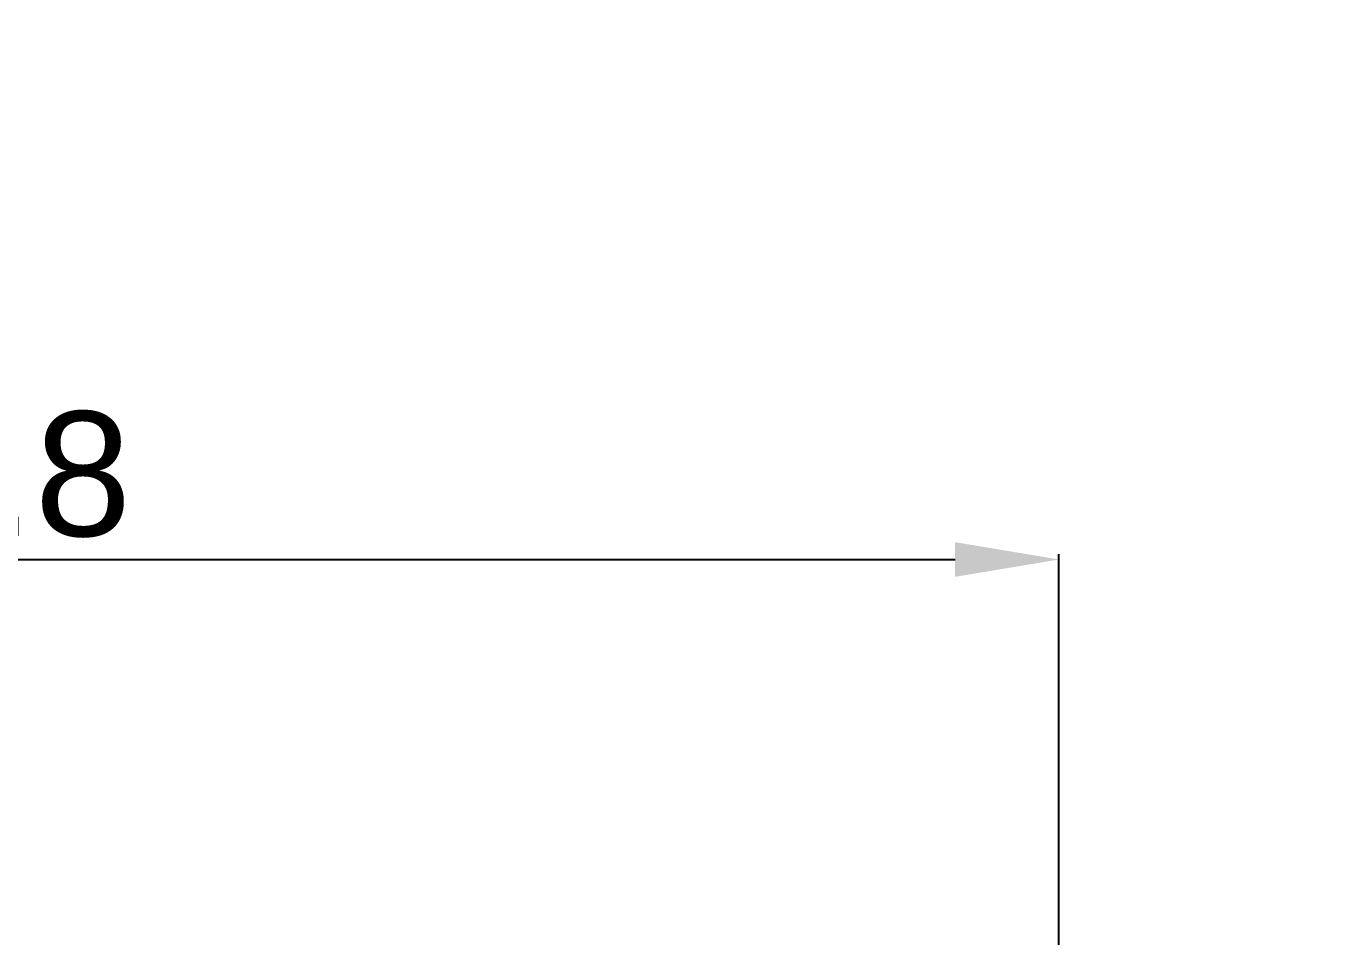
# Model space of a CAD drawing. Header units: millimetres. Extents: x -1070 to 42146, y 1440 to 12921.
# Drawn here: x 911.9 to 1224.9, y 3535.3 to 3754.6 of the extents above; entities that cross this region are included whole.
import ezdxf

# ---------------------------------------------------------------- set-up
doc = ezdxf.new("R2010")
doc.units = ezdxf.units.MM
doc.layers.add('DIM', color=4, linetype='Continuous')
doc.styles.get("Standard").update_dxf_attribs({"font": 'arial.ttf'})
doc.dimstyles.new('ISO-200', dxfattribs={"dimtxt": 30, "dimasz": 25, "dimexe": 1.25, "dimexo": 5, "dimgap": 5, "dimtad": 1, "dimtoh": 1, "dimdec": 1, "dimdsep": 46, "dimtxsty": 'Standard', "dimcen": 2.5, "dimadec": 0, "dimazin": 0, "dimtfac": 1, "dimtdec": 1, "dimtmove": 0, "dimatfit": 3, "dimfxl": 1, "dimarcsym": 0})

# ---------------------------------------------------------------- blocks, each defined once
blk = doc.blocks.new('*D47')
at = {"layer": 'Defpoints', "color": 0, "transparency": 16777216}
for p in [(1160.42, 3626.15), (660.62, 3521.94), (1160.42, 3521.94)]:
    blk.add_point(p, dxfattribs=at)
at = {"layer": 'DIM', "color": 0, "lineweight": -2, "transparency": 16777216}
for p, q in [((660.62, 3526.94), (660.62, 3627.4)), ((685.62, 3626.15), (1135.42, 3626.15)), ((1160.42, 3526.94), (1160.42, 3627.4))]:
    blk.add_line(p, q, dxfattribs=at)
at = {"layer": 'DIM', "color": 0, "transparency": 16777216}
for points in [[(685.62, 3630.32), (685.62, 3621.98), (660.62, 3626.15)], [(1135.42, 3630.32), (1135.42, 3621.98), (1160.42, 3626.15)]]:
    blk.add_solid(points, dxfattribs=at)
at = {"layer": 'DIM', "color": 0, "lineweight": -3, "transparency": 16777216, "insert": (884.82, 3661.79), "char_height": 30, "attachment_point": 2}
blk.add_mtext('499.8', dxfattribs=at)
blk = doc.blocks.new('*D58')
at = {"layer": 'Defpoints', "color": 0, "transparency": 16777216}
for p in [(1057.52, 3993.89), (1490.6, 3993.89), (1071.26, 3965.39)]:
    blk.add_point(p, dxfattribs=at)
at = {"layer": 'DIM', "color": 0, "lineweight": -2, "transparency": 16777216}
for p, q in [((1490.6, 4018.89), (1490.6, 4043.89)), ((1062.52, 3993.89), (1491.85, 3993.89)), ((1490.6, 3993.89), (1490.6, 3965.39)), ((1076.26, 3965.39), (1491.85, 3965.39)), ((1490.6, 3940.39), (1490.6, 3782.63)), ((1490.6, 3782.63), (1264.95, 3782.63))]:
    blk.add_line(p, q, dxfattribs=at)
at = {"layer": 'DIM', "color": 0, "transparency": 16777216}
for points in [[(1486.43, 4018.89), (1494.76, 4018.89), (1490.6, 3993.89)], [(1486.43, 3940.39), (1494.76, 3940.39), (1490.6, 3965.39)]]:
    blk.add_solid(points, dxfattribs=at)
at = {"layer": 'DIM', "color": 0, "lineweight": -3, "transparency": 16777216, "insert": (1485.6, 3826.47), "char_height": 30, "attachment_point": 3}
blk.add_mtext('28.5 [1 1/8"]', dxfattribs=at)

msp = doc.modelspace()

# ---------------------------------------------------------------- dimensions: what is measured, and where the dimension line sits
at = {"layer": 'DIM', "color": 7, "lineweight": -3}
dim = msp.add_linear_dim(base=(1490.596, 3993.89), p1=(1071.256, 3965.39), p2=(1057.522, 3993.89), angle=90, dimstyle='ISO-200', dxfattribs=at)
dim.commit()
dim.dimension.update_dxf_attribs({"geometry": '*D58', "text_midpoint": (1375.275, 3782.63), "dimtype": 160})
dim = msp.add_linear_dim(base=(1160.422, 3626.151), p1=(660.622, 3521.941), p2=(1160.422, 3521.941), text='499.8', dimstyle='ISO-200', dxfattribs=at)
dim.commit()
dim.dimension.update_dxf_attribs({"geometry": '*D47', "text_midpoint": (884.818, 3626.151), "dimtype": 160})

doc.saveas('drawing.dxf')
